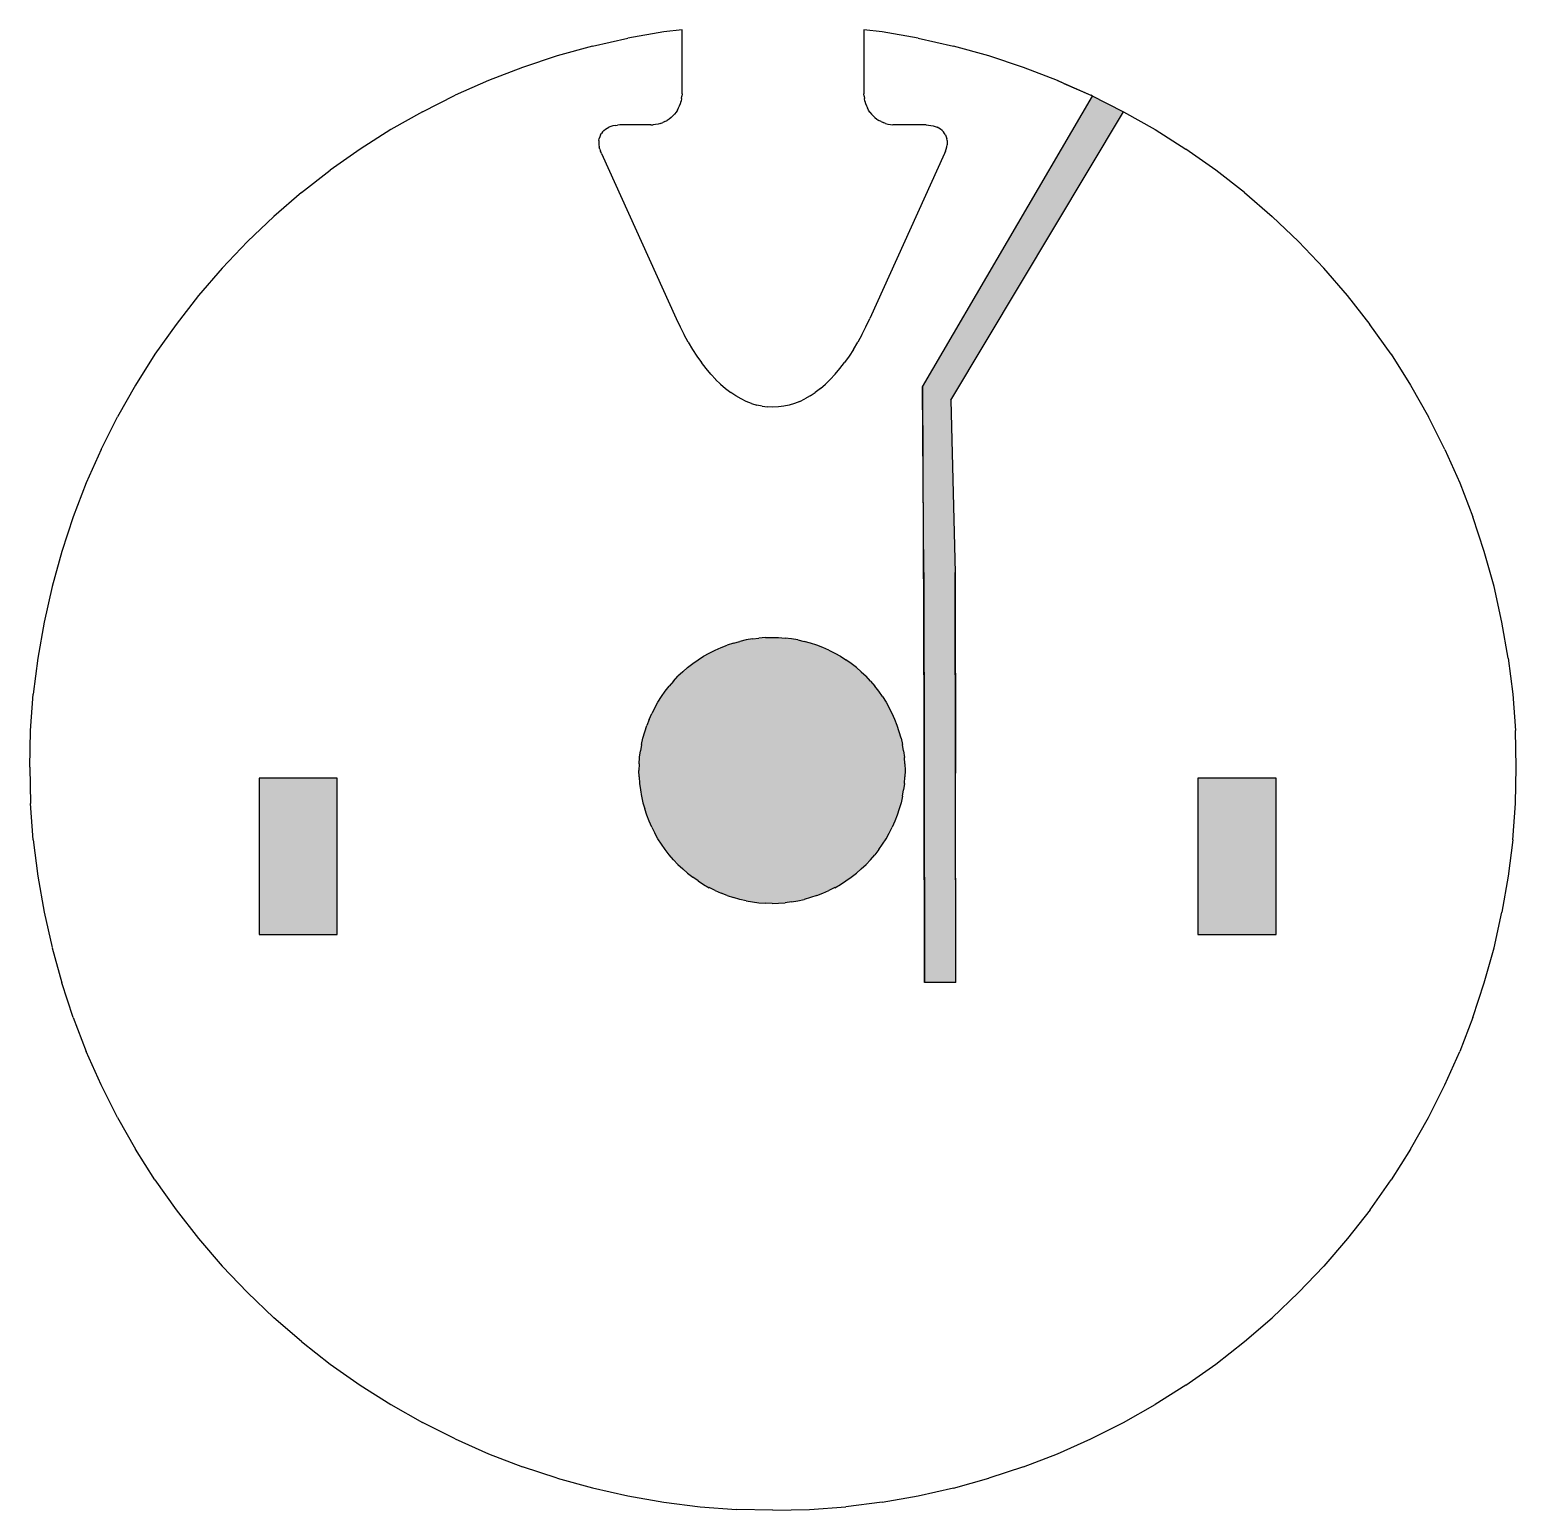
# Model space of a CAD drawing. Extents: x 142.4 to 167.9, y -55.9 to -2.4.
# Drawn here: x 155.83 to 165.33, y -55.77 to -46.31 of the extents above; entities that cross this region are included whole.
import ezdxf

# ---------------------------------------------------------------- set-up
doc = ezdxf.new("R2010")
doc.units = 0
doc.header["$MEASUREMENT"] = 0
doc.layers.get('0').update_dxf_attribs({"linetype": 'CONTINUOUS'})

msp = doc.modelspace()

# ---------------------------------------------------------------- hatches: boundary and pattern name
at = {"linetype": 'Continuous'}
h = msp.add_hatch(color=2, dxfattribs=at)
h.dxf.hatch_style = 1
h.paths.add_polyline_path([(157.7908, -51.0927), (157.2908, -51.0927), (157.2908, -52.0927), (157.7908, -52.0927)])
h.paths.add_polyline_path([(163.7908, -51.0927), (163.2908, -51.0927), (163.2908, -52.0927), (163.7908, -52.0927)])
h.paths.add_polyline_path([(161.712, -48.6766), (162.8147, -46.8337), (162.8147, -46.8337), (162.8147, -46.8337), (162.6176, -46.7345), (161.5308, -48.5919), (161.5417, -51.0488), (161.5417, -51.0505), (161.5439, -52.4002), (161.7438, -52.3999), (161.7398, -49.7757)])
h = msp.add_hatch(color=1, dxfattribs=at)
h.dxf.hatch_style = 1
h.paths.add_polyline_path([(161.4182, -51.0858), (161.4193, -51.0435), (161.4182, -51.0021), (161.4152, -50.9608), (161.41, -50.9187), (161.4029, -50.878), (161.3937, -50.8368), (161.3831, -50.7983), (161.3693, -50.7567), (161.3547, -50.7189), (161.3381, -50.6813), (161.3189, -50.6431), (161.2984, -50.6069), (161.2759, -50.5714), (161.2519, -50.5372), (161.2262, -50.5044), (161.1991, -50.473), (161.1706, -50.443), (161.1405, -50.4144), (161.1092, -50.3873), (161.076, -50.3614), (161.0416, -50.3371), (161.0067, -50.315), (160.97, -50.2941), (160.9334, -50.2757), (160.8948, -50.2586), (160.8564, -50.2437), (160.8168, -50.2306), (160.7766, -50.2194), (160.7351, -50.2101), (160.694, -50.203), (160.6528, -50.1979), (160.611, -50.1948), (160.5692, -50.1938), (160.5251, -50.1949), (160.4852, -50.1979), (160.4446, -50.203), (160.4011, -50.2105), (160.3624, -50.2193), (160.323, -50.2302), (160.2823, -50.2437), (160.2445, -50.2582), (160.2049, -50.2758), (160.1672, -50.2948), (160.1314, -50.3152), (160.0976, -50.3366), (160.0619, -50.3618), (160.0301, -50.3867), (159.9972, -50.4151), (159.968, -50.443), (159.938, -50.4745), (159.912, -50.5048), (159.8861, -50.538), (159.8633, -50.5703), (159.8402, -50.6068), (159.8196, -50.6431), (159.8009, -50.6804), (159.784, -50.7185), (159.7682, -50.7594), (159.7554, -50.7985), (159.7443, -50.8386), (159.7356, -50.8778), (159.7285, -50.919), (159.7235, -50.9589), (159.7203, -51.0021), (159.7192, -51.0438), (159.7203, -51.0855), (159.7235, -51.1292), (159.7285, -51.1687), (159.7358, -51.2107), (159.745, -51.2516), (159.7558, -51.2903), (159.7694, -51.3315), (159.7841, -51.3692), (159.8016, -51.4089), (159.8201, -51.4453), (159.8407, -51.4817), (159.8635, -51.5175), (159.8865, -51.5501), (159.9122, -51.583), (159.9395, -51.6146), (159.9682, -51.6448), (159.9984, -51.6736), (160.03, -51.7008), (160.0639, -51.7273), (160.0976, -51.7509), (160.1315, -51.7723), (160.168, -51.7931), (160.206, -51.8122), (160.2433, -51.8288), (160.2827, -51.844), (160.321, -51.8568), (160.3625, -51.8682), (160.4032, -51.8774), (160.4445, -51.8846), (160.4855, -51.8897), (160.5261, -51.8927), (160.569, -51.8938), (160.6129, -51.8927), (160.6528, -51.8897), (160.6943, -51.8846), (160.7353, -51.8774), (160.7762, -51.8682), (160.816, -51.8572), (160.856, -51.844), (160.8964, -51.8284), (160.9328, -51.8121), (160.9709, -51.7929), (161.0072, -51.7724), (161.0423, -51.75), (161.0775, -51.7252), (161.1076, -51.7016), (161.1401, -51.6736), (161.1703, -51.6448), (161.1995, -51.6142), (161.2259, -51.5835), (161.2524, -51.5497), (161.2759, -51.5162), (161.2995, -51.479), (161.3201, -51.4425), (161.3381, -51.4062), (161.3545, -51.3693), (161.3696, -51.33), (161.3828, -51.2902), (161.3939, -51.25), (161.4032, -51.2083), (161.41, -51.1693), (161.4152, -51.127)])

# ---------------------------------------------------------------- linework, layer by layer
for p, q in [((161.5308, -48.592), (162.6176, -46.7345)), ((161.7121, -48.6766), (162.8147, -46.8337))]:
    msp.add_line(p, q, dxfattribs=at)
for points in [[(159.8786, -46.3242), (159.6489, -46.3641)], [(159.9943, -46.3099), (159.8786, -46.3242)], [(159.9943, -46.7188), (159.9943, -46.3099)], [(161.2726, -46.3242), (161.1569, -46.3099)], [(161.1569, -46.3099), (161.1569, -46.7188)], [(161.5023, -46.3641), (161.2726, -46.3242)], [(159.4214, -46.4152), (159.1967, -46.4773)], [(159.4214, -46.4151), (159.6489, -46.3641)], [(161.5023, -46.3641), (161.7298, -46.4152)], [(161.9545, -46.4773), (161.7298, -46.4152)], [(159.1967, -46.4773), (158.9754, -46.5505)], [(162.1758, -46.5505), (161.9545, -46.4773)], [(158.7579, -46.6344), (158.5447, -46.7288)], [(158.9754, -46.5505), (158.7579, -46.6344)], [(162.3934, -46.6344), (162.1758, -46.5505)], [(162.3934, -46.6344), (162.6065, -46.7288)], [(162.435, -46.6528), (162.3934, -46.6344)], [(158.3365, -46.8337), (158.5447, -46.7289)], [(159.9919, -46.7501), (159.9937, -46.7345)], [(159.9943, -46.7188), (159.9937, -46.7345)], [(161.1575, -46.7345), (161.1569, -46.7188)], [(161.1575, -46.7345), (161.1593, -46.7501)], [(162.435, -46.6528), (162.6065, -46.7288)], [(162.6065, -46.7289), (162.8147, -46.8337)], [(162.6176, -46.7345), (162.6065, -46.7289)], [(158.3365, -46.8337), (158.1336, -46.9486)], [(158.3365, -46.8337), (158.3365, -46.8337)], [(159.9649, -46.8233), (159.9561, -46.8364)], [(159.9649, -46.8233), (159.9725, -46.8096)], [(159.9725, -46.8096), (159.9791, -46.7954)], [(159.9791, -46.7954), (159.9845, -46.7806)], [(159.9845, -46.7806), (159.9888, -46.7655)], [(159.9919, -46.7501), (159.9888, -46.7655)], [(159.9888, -46.7655), (159.9888, -46.7655)], [(161.1624, -46.7655), (161.1593, -46.7501)], [(161.1624, -46.7655), (161.1624, -46.7655)], [(161.1624, -46.7655), (161.1667, -46.7806)], [(161.1667, -46.7806), (161.1721, -46.7954)], [(161.1721, -46.7954), (161.1787, -46.8096)], [(161.1864, -46.8233), (161.1787, -46.8096)], [(161.1951, -46.8364), (161.1864, -46.8233)], [(162.8147, -46.8337), (163.0176, -46.9486)], [(162.8147, -46.8337), (162.8147, -46.8337)], [(159.5389, -46.9277), (159.5264, -46.9327)], [(159.5522, -46.9239), (159.5389, -46.9277)], [(159.5664, -46.9211), (159.5522, -46.9239)], [(159.5663, -46.9211), (159.5812, -46.9194)], [(159.5966, -46.9188), (159.5812, -46.9194)], [(159.7943, -46.9188), (159.5966, -46.9188)], [(159.7943, -46.9188), (159.81, -46.9182)], [(159.8256, -46.9164), (159.81, -46.9182)], [(159.841, -46.9133), (159.8256, -46.9164)], [(159.8561, -46.909), (159.841, -46.9133)], [(159.8561, -46.909), (159.8709, -46.9036)], [(159.8851, -46.897), (159.8709, -46.9036)], [(159.8851, -46.897), (159.8988, -46.8894)], [(159.9119, -46.8806), (159.8988, -46.8894)], [(159.9242, -46.8709), (159.9119, -46.8806)], [(159.9242, -46.8709), (159.9357, -46.8602)], [(159.9357, -46.8602), (159.9464, -46.8487)], [(159.9561, -46.8364), (159.9464, -46.8487)], [(161.1951, -46.8364), (161.1951, -46.8364)], [(161.1951, -46.8364), (161.2048, -46.8487)], [(161.2155, -46.8602), (161.2048, -46.8487)], [(161.2155, -46.8602), (161.227, -46.8709)], [(161.227, -46.8709), (161.2393, -46.8806)], [(161.2393, -46.8806), (161.2524, -46.8894)], [(161.2661, -46.897), (161.2524, -46.8894)], [(161.2661, -46.897), (161.2803, -46.9036)], [(161.2951, -46.909), (161.2803, -46.9036)], [(161.2951, -46.909), (161.3102, -46.9133)], [(161.3102, -46.9133), (161.3256, -46.9164)], [(161.3256, -46.9164), (161.3412, -46.9182)], [(161.3569, -46.9188), (161.3412, -46.9182)], [(161.5546, -46.9188), (161.3569, -46.9188)], [(161.5546, -46.9188), (161.57, -46.9194)], [(161.57, -46.9194), (161.5848, -46.9211)], [(161.5848, -46.9211), (161.599, -46.9239)], [(161.599, -46.9239), (161.6123, -46.9277)], [(161.6123, -46.9277), (161.6249, -46.9327)], [(158.1336, -46.9486), (157.9366, -47.0733)], [(159.4635, -47.0183), (159.4628, -47.0313)], [(159.4635, -47.0183), (159.4655, -47.0058)], [(159.4688, -46.9939), (159.4655, -47.0058)], [(159.4735, -46.9827), (159.4688, -46.9939)], [(159.4734, -46.9827), (159.4794, -46.9722)], [(159.4865, -46.9625), (159.4794, -46.9722)], [(159.4865, -46.9625), (159.4948, -46.9536)], [(159.4948, -46.9536), (159.5043, -46.9457)], [(159.5043, -46.9457), (159.5148, -46.9387)], [(159.5043, -46.9457), (159.5043, -46.9457)], [(159.5148, -46.9387), (159.5264, -46.9327)], [(161.6364, -46.9387), (161.6248, -46.9327)], [(161.6469, -46.9457), (161.6364, -46.9387)], [(161.6564, -46.9536), (161.6469, -46.9457)], [(161.6564, -46.9536), (161.6647, -46.9625)], [(161.6718, -46.9722), (161.6647, -46.9625)], [(161.6777, -46.9827), (161.6718, -46.9722)], [(161.6777, -46.9827), (161.6824, -46.9939)], [(161.6824, -46.9939), (161.6857, -47.0058)], [(161.6878, -47.0183), (161.6857, -47.0058)], [(161.6877, -47.0183), (161.6884, -47.0313)], [(163.0176, -46.9486), (163.2146, -47.0733)], [(157.9366, -47.0733), (157.746, -47.2076)], [(159.4628, -47.0313), (159.4634, -47.0447)], [(159.4634, -47.0447), (159.4654, -47.0585)], [(159.4687, -47.0725), (159.4654, -47.0585)], [(159.4687, -47.0725), (159.4733, -47.0867)], [(159.4791, -47.101), (159.4733, -47.0867)], [(159.4791, -47.101), (159.9569, -48.1563)], [(159.4791, -47.101), (159.4791, -47.101)], [(161.6721, -47.101), (161.1943, -48.1563)], [(161.6779, -47.0867), (161.6721, -47.101)], [(161.6721, -47.101), (161.6721, -47.101)], [(161.6779, -47.0869), (161.6825, -47.0725)], [(161.6825, -47.0726), (161.6857, -47.0585)], [(161.6857, -47.0585), (161.6878, -47.0447)], [(161.6884, -47.0313), (161.6878, -47.0447)], [(163.4052, -47.2076), (163.2146, -47.0733)], [(157.5622, -47.351), (157.746, -47.2076)], [(163.589, -47.351), (163.4052, -47.2076)], [(157.5622, -47.351), (157.3857, -47.5033)], [(163.589, -47.351), (163.7655, -47.5033)], [(157.3857, -47.5033), (157.2168, -47.664)], [(157.3857, -47.5033), (157.3857, -47.5033)], [(163.7655, -47.5033), (163.7655, -47.5033)], [(163.7655, -47.5033), (163.9344, -47.664)], [(157.2168, -47.664), (157.0561, -47.8329)], [(157.2168, -47.664), (157.2169, -47.664)], [(164.0951, -47.8329), (163.9344, -47.664)], [(157.0561, -47.8329), (156.9038, -48.0094)], [(164.2474, -48.0094), (164.0951, -47.8329)], [(156.9038, -48.0094), (156.7604, -48.1932)], [(164.3909, -48.1932), (164.2474, -48.0094)], [(159.9569, -48.1563), (159.9817, -48.2089)], [(161.1695, -48.2089), (161.1943, -48.1563)], [(156.7604, -48.1932), (156.6261, -48.3838)], [(156.7604, -48.1932), (156.7604, -48.1932)], [(159.9817, -48.2089), (160.0074, -48.2593)], [(160.0339, -48.3074), (160.0073, -48.2593)], [(161.1439, -48.2593), (161.1173, -48.3075)], [(161.1439, -48.2594), (161.1696, -48.2089)], [(164.5251, -48.3838), (164.3908, -48.1932)], [(164.3909, -48.1932), (164.3908, -48.1932)], [(160.0339, -48.3075), (160.0613, -48.3533)], [(160.0613, -48.3532), (160.0895, -48.3967)], [(161.0899, -48.3533), (161.0617, -48.3967)], [(161.0899, -48.3533), (161.1173, -48.3075)], [(156.6261, -48.3838), (156.5014, -48.5808)], [(156.6261, -48.3838), (156.6261, -48.3838)], [(160.0895, -48.3967), (160.1185, -48.4375)], [(160.1481, -48.4759), (160.1184, -48.4375)], [(161.0031, -48.4759), (161.0328, -48.4376)], [(161.0616, -48.3967), (161.0328, -48.4376)], [(164.5251, -48.3838), (164.6498, -48.5808)], [(164.5251, -48.3838), (164.5251, -48.3838)], [(160.1784, -48.5117), (160.1481, -48.4759)], [(160.2093, -48.5448), (160.1783, -48.5117)], [(160.2408, -48.5752), (160.2092, -48.5448)], [(160.9419, -48.5448), (160.9104, -48.5753)], [(160.9728, -48.5117), (160.9419, -48.5449)], [(160.9728, -48.5118), (161.0031, -48.4759)], [(156.5014, -48.5808), (156.3865, -48.7837)], [(160.2408, -48.5752), (160.2728, -48.6029)], [(160.2728, -48.6029), (160.3052, -48.6278)], [(160.3381, -48.6498), (160.3052, -48.6278)], [(160.8131, -48.6498), (160.846, -48.6278)], [(160.8784, -48.6029), (160.846, -48.6278)], [(160.8784, -48.6029), (160.9104, -48.5752)], [(161.5398, -49.7792), (161.5308, -48.592)], [(161.5308, -48.592), (161.5417, -51.0504)], [(164.6498, -48.5808), (164.7647, -48.7837)], [(160.3714, -48.669), (160.3381, -48.6498)], [(160.4049, -48.6852), (160.3714, -48.6689)], [(160.4387, -48.6985), (160.4049, -48.6852)], [(160.4387, -48.6985), (160.4728, -48.7089)], [(160.5069, -48.7164), (160.4728, -48.7089)], [(160.507, -48.7164), (160.5413, -48.7208)], [(160.5756, -48.7223), (160.5413, -48.7208)], [(160.61, -48.7208), (160.5756, -48.7224)], [(160.6443, -48.7164), (160.61, -48.7208)], [(160.6784, -48.7089), (160.6443, -48.7164)], [(160.7125, -48.6985), (160.6784, -48.7089)], [(160.7463, -48.6852), (160.7125, -48.6986)], [(160.7463, -48.6852), (160.7799, -48.6689)], [(160.8131, -48.6498), (160.7799, -48.669)], [(161.712, -48.6766), (161.7398, -49.7789)], [(156.2817, -48.9919), (156.3865, -48.7837)], [(156.3865, -48.7837), (156.3865, -48.7837)], [(164.8695, -48.9919), (164.7647, -48.7837)], [(156.2817, -48.9919), (156.1872, -49.2051)], [(164.8695, -48.9919), (164.964, -49.2051)], [(156.1872, -49.2051), (156.1033, -49.4226)], [(164.964, -49.2051), (165.0479, -49.4226)], [(156.1033, -49.4226), (156.0301, -49.6439)], [(165.1211, -49.6439), (165.0479, -49.4226)], [(156.0301, -49.6439), (155.968, -49.8687)], [(165.1211, -49.6439), (165.1211, -49.6439)], [(165.1833, -49.8686), (165.1211, -49.6439)], [(161.5439, -52.4002), (161.5398, -49.7792)], [(161.5398, -49.7792), (161.5417, -51.0505)], [(161.7438, -52.3999), (161.7398, -49.7789)], [(161.7398, -49.7789), (161.7418, -51.0613)], [(155.968, -49.8687), (155.9169, -50.0961)], [(165.2343, -50.0961), (165.1833, -49.8686)], [(155.9169, -50.0961), (155.877, -50.3258)], [(155.9169, -50.0961), (155.9169, -50.0961)], [(165.2343, -50.0961), (165.2343, -50.0961)], [(165.2742, -50.3258), (165.2343, -50.0961)], [(160.2439, -50.2585), (160.2829, -50.2434)], [(160.3225, -50.2304), (160.2829, -50.2435)], [(160.3224, -50.2304), (160.3627, -50.2192)], [(160.3225, -50.2304), (160.3225, -50.2304)], [(160.4034, -50.21), (160.3627, -50.2193)], [(160.4445, -50.203), (160.4034, -50.2101)], [(160.4445, -50.203), (160.4859, -50.1978)], [(160.5276, -50.1947), (160.486, -50.1979)], [(160.5276, -50.1948), (160.5692, -50.1938)], [(160.5692, -50.1938), (160.611, -50.1948)], [(160.6109, -50.1948), (160.6525, -50.1979)], [(160.694, -50.203), (160.6526, -50.1979)], [(160.7351, -50.2101), (160.694, -50.203)], [(160.7351, -50.2101), (160.7758, -50.2193)], [(160.816, -50.2304), (160.7758, -50.2192)], [(160.8556, -50.2435), (160.816, -50.2303)], [(160.8945, -50.2585), (160.8556, -50.2434)], [(160.8556, -50.2435), (160.8556, -50.2435)], [(155.877, -50.3258), (155.8485, -50.5572)], [(160.0629, -50.3611), (160.097, -50.337)], [(160.097, -50.337), (160.1322, -50.3147)], [(160.1322, -50.3147), (160.1686, -50.2941)], [(160.1686, -50.2941), (160.2058, -50.2754)], [(160.1686, -50.2941), (160.1686, -50.2941)], [(160.2059, -50.2754), (160.244, -50.2585)], [(160.9327, -50.2754), (160.8946, -50.2585)], [(160.9327, -50.2753), (160.97, -50.2941)], [(160.97, -50.2941), (161.0062, -50.3147)], [(161.0062, -50.3147), (161.0415, -50.337)], [(161.0756, -50.3611), (161.0415, -50.337)], [(165.2742, -50.3258), (165.3027, -50.5572)], [(165.2742, -50.3258), (165.2742, -50.3258)], [(159.9395, -50.473), (159.9682, -50.4427)], [(159.9984, -50.4139), (159.9683, -50.4427)], [(160.03, -50.3867), (159.9984, -50.414)], [(160.03, -50.3867), (160.0628, -50.361)], [(161.1085, -50.3867), (161.0756, -50.361)], [(161.1085, -50.3867), (161.1401, -50.414)], [(161.1401, -50.414), (161.1703, -50.4427)], [(161.1991, -50.473), (161.1703, -50.4427)], [(159.8624, -50.5715), (159.8866, -50.5374)], [(159.8866, -50.5374), (159.9122, -50.5045)], [(159.9394, -50.4729), (159.9122, -50.5045)], [(161.1991, -50.473), (161.2263, -50.5045)], [(161.252, -50.5374), (161.2263, -50.5045)], [(161.276, -50.5715), (161.252, -50.5374)], [(155.8313, -50.7897), (155.8485, -50.5572)], [(159.8196, -50.6431), (159.8402, -50.6068)], [(159.8402, -50.6068), (159.8625, -50.5715)], [(161.276, -50.5715), (161.2983, -50.6068)], [(161.2983, -50.6068), (161.3189, -50.6431)], [(161.2983, -50.6068), (161.2983, -50.6068)], [(165.3027, -50.5572), (165.3199, -50.7897)], [(159.784, -50.7185), (159.769, -50.7574)], [(159.784, -50.7185), (159.8009, -50.6804)], [(159.8196, -50.6431), (159.8009, -50.6804)], [(161.3377, -50.6804), (161.3189, -50.6431)], [(161.3545, -50.7185), (161.3377, -50.6803)], [(161.3696, -50.7574), (161.3546, -50.7185)], [(155.8256, -51.0228), (155.8314, -50.7897)], [(159.7447, -50.8372), (159.7559, -50.7969)], [(159.7559, -50.797), (159.7689, -50.7573)], [(159.7559, -50.797), (159.7559, -50.797)], [(161.3827, -50.797), (161.3695, -50.7574)], [(161.3938, -50.8372), (161.3827, -50.797)], [(165.3256, -51.0228), (165.3199, -50.7897)], [(159.7233, -50.9604), (159.7285, -50.9191)], [(159.7356, -50.878), (159.7285, -50.9191)], [(159.7356, -50.878), (159.7447, -50.8372)], [(161.3938, -50.8372), (161.4029, -50.878)], [(161.3938, -50.8372), (161.3938, -50.8372)], [(161.4101, -50.9191), (161.4029, -50.878)], [(161.4101, -50.919), (161.4152, -50.9605)], [(159.7203, -51.0021), (159.7192, -51.0438)], [(159.7203, -51.0021), (159.7234, -50.9605)], [(161.4182, -51.0021), (161.4152, -50.9605)], [(161.4182, -51.0021), (161.4193, -51.0438)], [(155.8256, -51.0228), (155.8313, -51.2559)], [(157.7908, -51.0927), (157.2908, -51.0927)], [(157.2908, -51.0927), (157.2908, -52.0927)], [(157.7908, -52.0927), (157.7908, -51.0927)], [(159.7203, -51.0855), (159.7192, -51.0438)], [(159.7203, -51.0855), (159.7234, -51.1271)], [(161.4152, -51.1271), (161.4183, -51.0855)], [(161.4193, -51.0438), (161.4182, -51.0855)], [(161.4193, -51.0438), (161.4193, -51.0438)], [(161.5417, -51.0505), (161.5439, -52.4002)], [(161.7439, -52.3999), (161.7418, -51.0613)], [(163.7908, -51.0927), (163.2908, -51.0927)], [(163.2908, -51.0927), (163.2908, -52.0927)], [(163.7908, -52.0927), (163.7908, -51.0927)], [(165.3199, -51.2559), (165.3256, -51.0228)], [(159.7233, -51.1272), (159.7285, -51.1685)], [(159.7285, -51.1686), (159.7356, -51.2097)], [(161.403, -51.2096), (161.4101, -51.1685)], [(161.4152, -51.1271), (161.4101, -51.1685)], [(155.8485, -51.4884), (155.8313, -51.2559)], [(159.7355, -51.2096), (159.7448, -51.2503)], [(159.7447, -51.2503), (159.7559, -51.2906)], [(159.769, -51.3301), (159.7559, -51.2905)], [(161.3827, -51.2905), (161.3696, -51.3302)], [(161.3938, -51.2503), (161.3827, -51.2905)], [(161.403, -51.2096), (161.3938, -51.2503)], [(165.3027, -51.4883), (165.3199, -51.2558)], [(159.784, -51.369), (159.7689, -51.3301)], [(159.8009, -51.4072), (159.784, -51.3691)], [(161.3546, -51.3691), (161.3377, -51.4072)], [(161.3696, -51.3301), (161.3546, -51.3691)], [(155.8485, -51.4884), (155.877, -51.7198)], [(159.8008, -51.4072), (159.8196, -51.4445)], [(159.8402, -51.4808), (159.8196, -51.4444)], [(159.8625, -51.516), (159.8401, -51.4807)], [(161.276, -51.516), (161.2983, -51.4808)], [(161.2984, -51.4809), (161.3189, -51.4445)], [(161.319, -51.4446), (161.3376, -51.4072)], [(165.3027, -51.4884), (165.2742, -51.7198)], [(159.8866, -51.5501), (159.8625, -51.5161)], [(159.9122, -51.583), (159.8866, -51.5501)], [(159.9395, -51.6146), (159.9122, -51.583)], [(161.1991, -51.6146), (161.2264, -51.583)], [(161.252, -51.5501), (161.2263, -51.583)], [(161.252, -51.5501), (161.252, -51.5501)], [(161.2521, -51.5501), (161.276, -51.516)], [(159.9682, -51.6448), (159.9395, -51.6146)], [(159.9682, -51.6448), (159.9984, -51.6736)], [(160.03, -51.7008), (159.9984, -51.6736)], [(161.1401, -51.6736), (161.1085, -51.7008)], [(161.1401, -51.6736), (161.1703, -51.6448)], [(161.1703, -51.6448), (161.1991, -51.6146)], [(155.877, -51.7198), (155.9169, -51.9495)], [(155.877, -51.7198), (155.877, -51.7198)], [(160.03, -51.7008), (160.0629, -51.7265)], [(160.097, -51.7505), (160.0628, -51.7265)], [(160.097, -51.7505), (160.1323, -51.7729)], [(160.1324, -51.7729), (160.1687, -51.7935)], [(160.97, -51.7935), (161.0063, -51.7729)], [(161.0063, -51.7729), (161.0415, -51.7505)], [(161.0415, -51.7506), (161.0757, -51.7265)], [(161.0757, -51.7266), (161.1086, -51.7008)], [(165.2742, -51.7198), (165.2343, -51.9495)], [(165.2742, -51.7198), (165.2742, -51.7198)], [(160.2059, -51.8121), (160.1685, -51.7933)], [(160.1686, -51.7934), (160.1686, -51.7934)], [(160.2059, -51.8122), (160.2441, -51.8292)], [(160.2829, -51.8441), (160.244, -51.8291)], [(160.283, -51.8441), (160.3226, -51.8573)], [(160.3628, -51.8683), (160.3225, -51.8572)], [(160.4034, -51.8774), (160.3627, -51.8683)], [(160.7352, -51.8775), (160.7758, -51.8683)], [(160.816, -51.8572), (160.7758, -51.8683)], [(160.8556, -51.8441), (160.816, -51.8572)], [(160.8556, -51.8441), (160.8556, -51.8441)], [(160.8557, -51.8441), (160.8946, -51.8291)], [(160.8946, -51.8292), (160.9327, -51.8122)], [(160.97, -51.7934), (160.9327, -51.8122)], [(155.9169, -51.9495), (155.968, -52.1769)], [(160.4035, -51.8774), (160.4446, -51.8846)], [(160.4446, -51.8846), (160.4861, -51.8897)], [(160.486, -51.8897), (160.5276, -51.8929)], [(160.5693, -51.8938), (160.5276, -51.8928)], [(160.5693, -51.8938), (160.611, -51.8928)], [(160.611, -51.8929), (160.6526, -51.8897)], [(160.694, -51.8846), (160.6526, -51.8897)], [(160.6941, -51.8846), (160.7352, -51.8774)], [(165.1833, -52.177), (165.2343, -51.9495)], [(157.2908, -52.0927), (157.7908, -52.0927)], [(163.2908, -52.0927), (163.7908, -52.0927)], [(155.968, -52.177), (156.0301, -52.4017)], [(165.1211, -52.4017), (165.1833, -52.177)], [(156.1033, -52.623), (156.0302, -52.4016)], [(161.7438, -52.3999), (161.5438, -52.4002)], [(165.0479, -52.623), (165.1211, -52.4017)], [(165.1211, -52.4017), (165.1211, -52.4017)], [(156.1033, -52.623), (156.1872, -52.8405)], [(165.0479, -52.623), (164.964, -52.8405)], [(156.2817, -53.0537), (156.1872, -52.8405)], [(164.8696, -53.0537), (164.964, -52.8405)], [(156.3865, -53.2619), (156.2817, -53.0537)], [(164.7647, -53.2619), (164.8695, -53.0537)], [(164.8696, -53.0537), (164.8696, -53.0537)], [(156.3865, -53.2619), (156.5014, -53.4648)], [(156.3865, -53.2619), (156.3865, -53.2619)], [(164.6498, -53.4648), (164.7647, -53.2619)], [(156.6261, -53.6618), (156.5014, -53.4648)], [(156.5014, -53.4648), (156.5014, -53.4648)], [(164.6498, -53.4648), (164.5251, -53.6618)], [(164.6498, -53.4648), (164.6498, -53.4648)], [(156.6261, -53.6618), (156.7604, -53.8524)], [(164.3909, -53.8524), (164.5251, -53.6618)], [(156.7604, -53.8524), (156.7604, -53.8524)], [(156.7604, -53.8524), (156.9038, -54.0362)], [(164.3909, -53.8524), (164.2474, -54.0362)], [(156.9038, -54.0362), (157.0561, -54.2127)], [(164.2474, -54.0362), (164.0951, -54.2127)], [(157.0561, -54.2127), (157.2169, -54.3816)], [(163.9344, -54.3816), (164.0951, -54.2127)], [(157.2169, -54.3816), (157.3857, -54.5423)], [(163.7655, -54.5423), (163.9344, -54.3816)], [(157.5622, -54.6946), (157.3857, -54.5423)], [(163.589, -54.6946), (163.7655, -54.5423)], [(163.7655, -54.5423), (163.7655, -54.5423)], [(157.5622, -54.6946), (157.746, -54.838)], [(163.4052, -54.838), (163.589, -54.6946)], [(157.746, -54.838), (157.9366, -54.9723)], [(163.2146, -54.9723), (163.4052, -54.838)], [(157.9366, -54.9723), (158.1336, -55.097)], [(163.2146, -54.9723), (163.0176, -55.097)], [(158.1336, -55.097), (158.3365, -55.2119)], [(162.8147, -55.2119), (163.0176, -55.097)], [(158.5447, -55.3167), (158.3365, -55.2119)], [(162.6065, -55.3167), (162.8147, -55.2119)], [(158.5447, -55.3168), (158.7579, -55.4112)], [(162.3934, -55.4112), (162.6065, -55.3168)], [(158.7579, -55.4112), (158.9754, -55.4951)], [(162.1758, -55.4951), (162.3934, -55.4112)], [(159.1967, -55.5683), (158.9754, -55.4951)], [(159.1967, -55.5683), (159.4214, -55.6304)], [(161.7298, -55.6305), (161.9545, -55.5683)], [(161.9544, -55.5683), (161.9545, -55.5683)], [(162.1758, -55.4951), (161.9545, -55.5683)], [(159.4214, -55.6304), (159.6489, -55.6815)], [(161.5023, -55.6815), (161.7298, -55.6304)], [(159.6489, -55.6815), (159.8786, -55.7214)], [(159.8786, -55.7214), (160.11, -55.7499)], [(160.11, -55.7499), (160.3425, -55.7671)], [(160.8087, -55.7671), (161.0412, -55.7499)], [(161.2726, -55.7214), (161.0412, -55.7499)], [(161.2726, -55.7214), (161.5023, -55.6815)], [(161.2726, -55.7214), (161.2726, -55.7214)], [(160.5756, -55.7728), (160.3425, -55.7671)], [(160.5756, -55.7728), (160.8087, -55.7671)]]:
    msp.add_lwpolyline(points)

doc.saveas('drawing.dxf')
